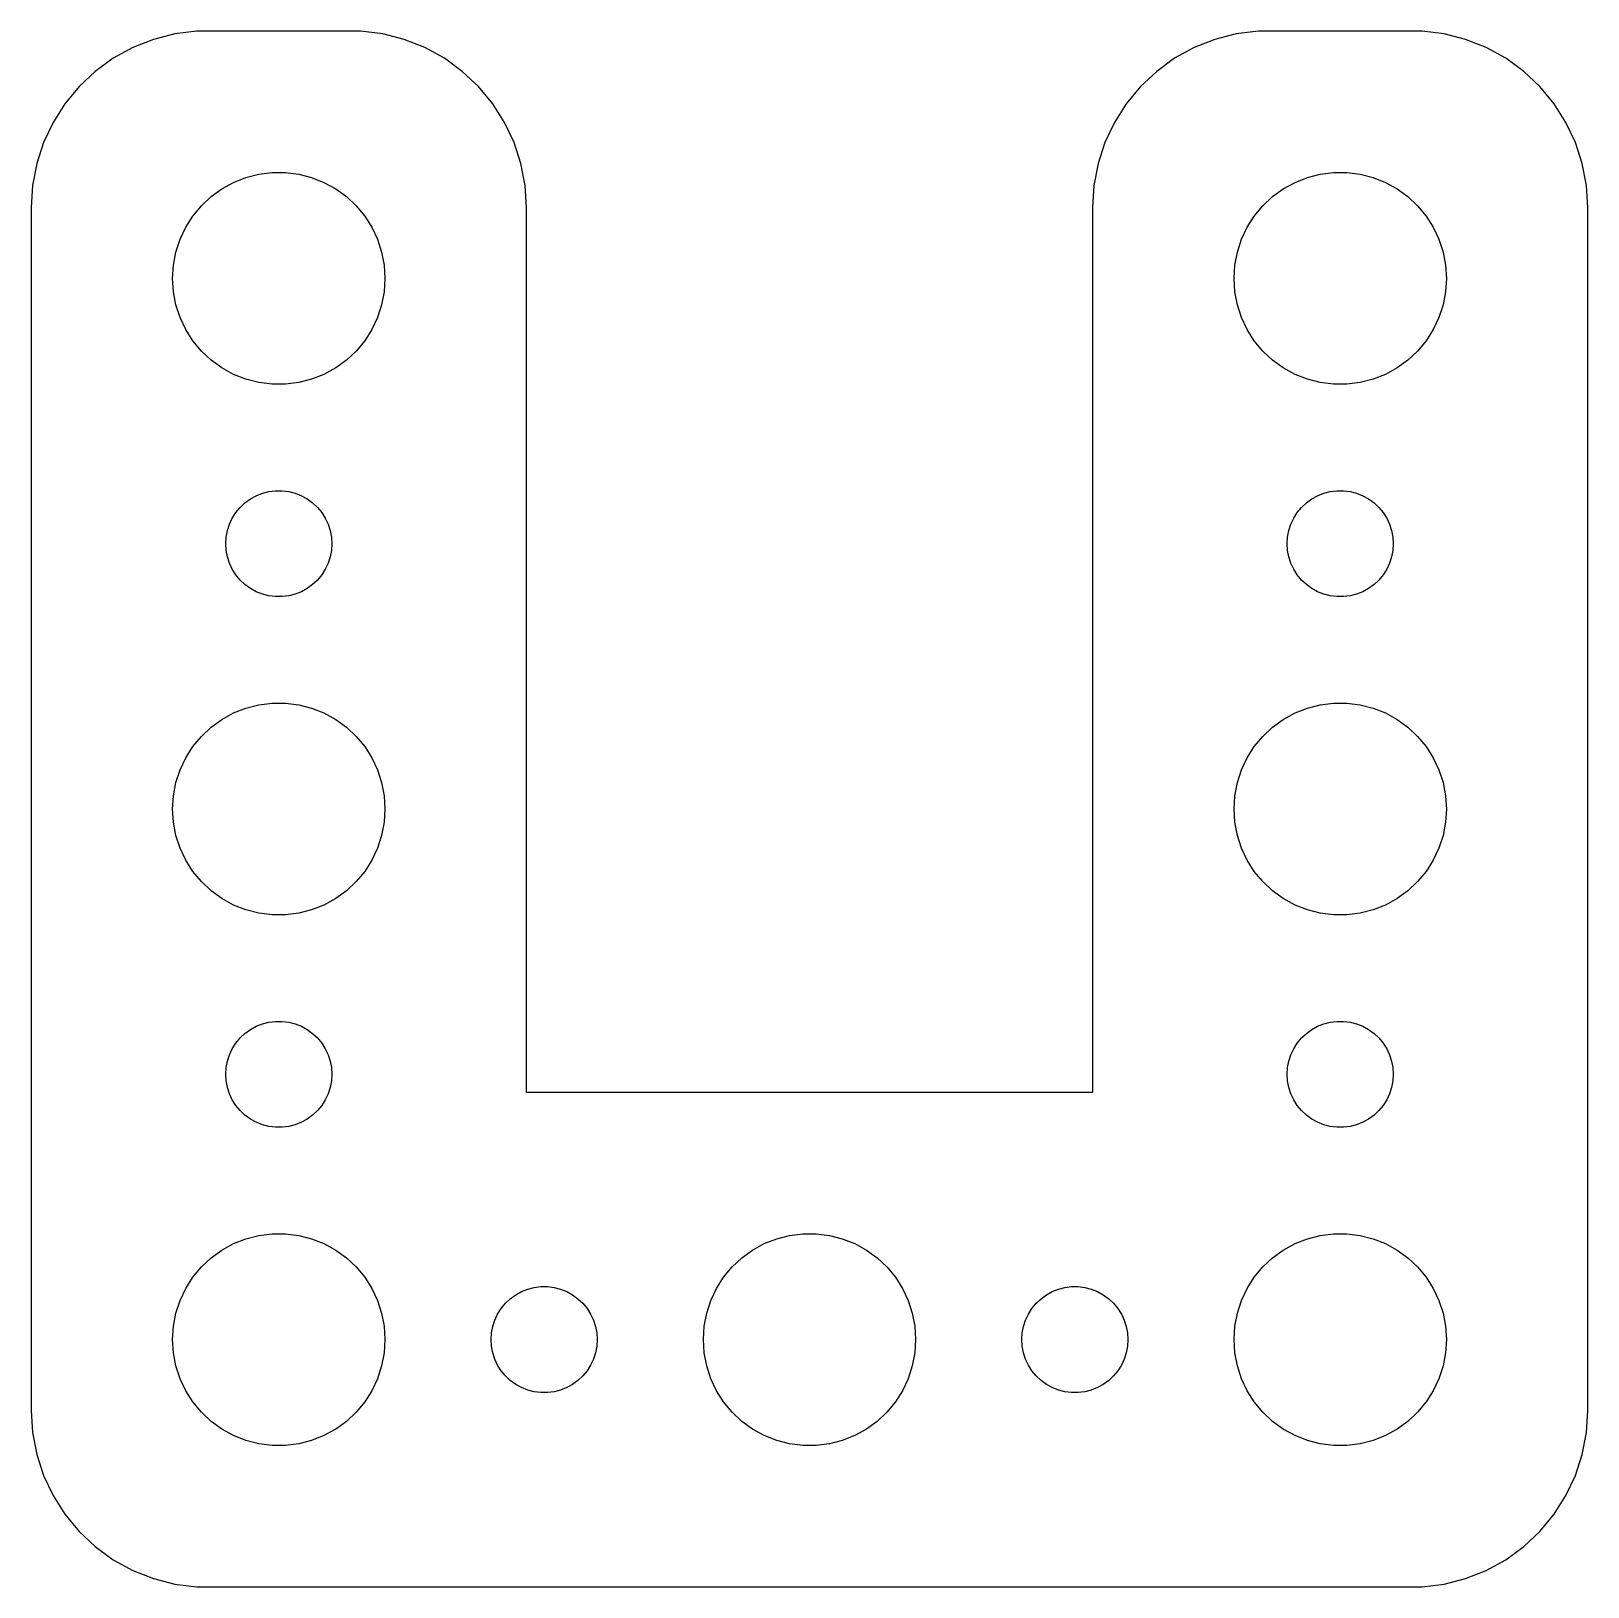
# Model space of a CAD drawing. Header units: metres. Extents: x -22 to 22, y 47 to 145.
# Drawn here: x -22 to 22, y 47.01 to 90.99 of the extents above; entities that cross this region are included whole.
import ezdxf

# ---------------------------------------------------------------- set-up
doc = ezdxf.new("R2010")
doc.units = ezdxf.units.M

msp = doc.modelspace()

# ---------------------------------------------------------------- linework, layer by layer
for p, q in [((-18.5451, 90.7553), (-19.1289, 90.5241)), ((-17.9369, 90.9114), (-18.5451, 90.7553)), ((-17.3139, 90.9901), (-17.9369, 90.9114)), ((-12.686, 90.9901), (-17.3139, 90.9901)), ((-12.0631, 90.9114), (-12.686, 90.9901)), ((-11.4549, 90.7553), (-12.0631, 90.9114)), ((-10.8711, 90.5241), (-11.4549, 90.7553)), ((11.4549, 90.7553), (10.8711, 90.5241)), ((12.0631, 90.9114), (11.4549, 90.7553)), ((12.686, 90.9901), (12.0631, 90.9114)), ((17.3139, 90.9901), (12.686, 90.9901)), ((17.9369, 90.9114), (17.3139, 90.9901)), ((18.5451, 90.7553), (17.9369, 90.9114)), ((19.1289, 90.5241), (18.5451, 90.7553)), ((-19.6791, 90.2216), (-20.1871, 89.8526)), ((-19.1289, 90.5241), (-19.6791, 90.2216)), ((-10.3209, 90.2216), (-10.8711, 90.5241)), ((-9.81287, 89.8526), (-10.3209, 90.2216)), ((10.3209, 90.2216), (9.81287, 89.8526)), ((10.8711, 90.5241), (10.3209, 90.2216)), ((19.6791, 90.2216), (19.1289, 90.5241)), ((20.1871, 89.8526), (19.6791, 90.2216)), ((-20.1871, 89.8526), (-20.6448, 89.4227)), ((-9.35515, 89.4227), (-9.81287, 89.8526)), ((9.81287, 89.8526), (9.35515, 89.4227)), ((20.6448, 89.4227), (20.1871, 89.8526)), ((-20.6448, 89.4227), (-21.0451, 88.9389)), ((-8.95491, 88.9389), (-9.35515, 89.4227)), ((9.35515, 89.4227), (8.95491, 88.9389)), ((21.0451, 88.9389), (20.6448, 89.4227)), ((-21.0451, 88.9389), (-21.3815, 88.4088)), ((-8.61845, 88.4088), (-8.95491, 88.9389)), ((8.95491, 88.9389), (8.61845, 88.4088)), ((21.3815, 88.4088), (21.0451, 88.9389)), ((-21.3815, 88.4088), (-21.6489, 87.8406)), ((-8.3511, 87.8406), (-8.61845, 88.4088)), ((8.61845, 88.4088), (8.3511, 87.8406)), ((21.6489, 87.8406), (21.3815, 88.4088)), ((-21.6489, 87.8406), (-21.8429, 87.2434)), ((-8.15707, 87.2434), (-8.3511, 87.8406)), ((8.3511, 87.8406), (8.15707, 87.2434)), ((21.8429, 87.2434), (21.6489, 87.8406)), ((-21.8429, 87.2434), (-21.9606, 86.6267)), ((-8.03941, 86.6267), (-8.15707, 87.2434)), ((8.15707, 87.2434), (8.03941, 86.6267)), ((21.9606, 86.6267), (21.8429, 87.2434)), ((-16.6075, 86.533), (-16.2773, 86.7145)), ((-16.2773, 86.7145), (-15.927, 86.8532)), ((-15.927, 86.8532), (-15.5621, 86.9469)), ((-15.5621, 86.9469), (-15.1884, 86.9941)), ((-15.1884, 86.9941), (-14.8116, 86.9941)), ((-14.8116, 86.9941), (-14.4379, 86.9469)), ((-14.4379, 86.9469), (-14.0729, 86.8532)), ((-14.0729, 86.8532), (-13.7227, 86.7145)), ((-13.7227, 86.7145), (-13.3925, 86.533)), ((13.3925, 86.533), (13.7227, 86.7145)), ((13.7227, 86.7145), (14.0729, 86.8532)), ((14.0729, 86.8532), (14.4379, 86.9469)), ((14.4379, 86.9469), (14.8116, 86.9941)), ((14.8116, 86.9941), (15.1884, 86.9941)), ((15.1884, 86.9941), (15.5621, 86.9469)), ((15.5621, 86.9469), (15.927, 86.8532)), ((15.927, 86.8532), (16.2773, 86.7145)), ((16.2773, 86.7145), (16.6075, 86.533)), ((-21.9606, 86.6267), (-22, 86)), ((-17.1869, 86.0536), (-16.9123, 86.3115)), ((-16.9123, 86.3115), (-16.6075, 86.533)), ((-13.3925, 86.533), (-13.0877, 86.3115)), ((-13.0877, 86.3115), (-12.8131, 86.0536)), ((-8, 86), (-8.03941, 86.6267)), ((8.03941, 86.6267), (8, 86)), ((12.8131, 86.0536), (13.0877, 86.3115)), ((13.0877, 86.3115), (13.3925, 86.533)), ((16.6075, 86.533), (16.9123, 86.3115)), ((16.9123, 86.3115), (17.1869, 86.0536)), ((22, 86), (21.9606, 86.6267)), ((-22, 86), (-22, 52)), ((-17.427, 85.7634), (-17.1869, 86.0536)), ((-12.8131, 86.0536), (-12.5729, 85.7634)), ((-8, 60.9901), (-8, 86)), ((8, 86), (8, 60.9901)), ((12.5729, 85.7634), (12.8131, 86.0536)), ((17.1869, 86.0536), (17.427, 85.7634)), ((22, 52), (22, 86)), ((-17.7893, 85.1044), (-17.6289, 85.4453)), ((-17.6289, 85.4453), (-17.427, 85.7634)), ((-12.5729, 85.7634), (-12.3711, 85.4453)), ((-12.3711, 85.4453), (-12.2107, 85.1044)), ((12.2107, 85.1044), (12.3711, 85.4453)), ((12.3711, 85.4453), (12.5729, 85.7634)), ((17.427, 85.7634), (17.6289, 85.4453)), ((17.6289, 85.4453), (17.7893, 85.1044)), ((-17.9057, 84.7461), (-17.7893, 85.1044)), ((-12.2107, 85.1044), (-12.0942, 84.7461)), ((12.0942, 84.7461), (12.2107, 85.1044)), ((17.7893, 85.1044), (17.9057, 84.7461)), ((-17.9763, 84.376), (-17.9057, 84.7461)), ((-12.0942, 84.7461), (-12.0237, 84.376)), ((12.0237, 84.376), (12.0942, 84.7461)), ((17.9057, 84.7461), (17.9763, 84.376)), ((-18, 84), (-17.9763, 84.376)), ((-12.0237, 84.376), (-12, 84)), ((12, 84), (12.0237, 84.376)), ((17.9763, 84.376), (18, 84)), ((-17.9763, 83.624), (-18, 84)), ((-17.9057, 83.2539), (-17.9763, 83.624)), ((-12.0237, 83.624), (-12.0942, 83.2539)), ((-12, 84), (-12.0237, 83.624)), ((12.0237, 83.624), (12, 84)), ((12.0942, 83.2539), (12.0237, 83.624)), ((17.9763, 83.624), (17.9057, 83.2539)), ((18, 84), (17.9763, 83.624)), ((-17.7893, 82.8956), (-17.9057, 83.2539)), ((-12.0942, 83.2539), (-12.2107, 82.8956)), ((12.2107, 82.8956), (12.0942, 83.2539)), ((17.9057, 83.2539), (17.7893, 82.8956)), ((-17.6289, 82.5547), (-17.7893, 82.8956)), ((-12.2107, 82.8956), (-12.3711, 82.5547)), ((12.3711, 82.5547), (12.2107, 82.8956)), ((17.7893, 82.8956), (17.6289, 82.5547)), ((-17.427, 82.2366), (-17.6289, 82.5547)), ((-12.3711, 82.5547), (-12.5729, 82.2366)), ((12.5729, 82.2366), (12.3711, 82.5547)), ((17.6289, 82.5547), (17.427, 82.2366)), ((-17.1869, 81.9464), (-17.427, 82.2366)), ((-16.9123, 81.6884), (-17.1869, 81.9464)), ((-12.8131, 81.9464), (-13.0877, 81.6884)), ((-12.5729, 82.2366), (-12.8131, 81.9464)), ((12.8131, 81.9464), (12.5729, 82.2366)), ((13.0877, 81.6884), (12.8131, 81.9464)), ((17.1869, 81.9464), (16.9123, 81.6884)), ((17.427, 82.2366), (17.1869, 81.9464)), ((-16.6075, 81.467), (-16.9123, 81.6884)), ((-16.2773, 81.2855), (-16.6075, 81.467)), ((-13.3925, 81.467), (-13.7227, 81.2855)), ((-13.0877, 81.6884), (-13.3925, 81.467)), ((13.3925, 81.467), (13.0877, 81.6884)), ((13.7227, 81.2855), (13.3925, 81.467)), ((16.6075, 81.467), (16.2773, 81.2855)), ((16.9123, 81.6884), (16.6075, 81.467)), ((-15.927, 81.1468), (-16.2773, 81.2855)), ((-15.5621, 81.0531), (-15.927, 81.1468)), ((-15.1884, 81.0059), (-15.5621, 81.0531)), ((-14.8116, 81.0059), (-15.1884, 81.0059)), ((-14.4379, 81.0531), (-14.8116, 81.0059)), ((-14.0729, 81.1468), (-14.4379, 81.0531)), ((-13.7227, 81.2855), (-14.0729, 81.1468)), ((14.0729, 81.1468), (13.7227, 81.2855)), ((14.4379, 81.0531), (14.0729, 81.1468)), ((14.8116, 81.0059), (14.4379, 81.0531)), ((15.1884, 81.0059), (14.8116, 81.0059)), ((15.5621, 81.0531), (15.1884, 81.0059)), ((15.927, 81.1468), (15.5621, 81.0531)), ((16.2773, 81.2855), (15.927, 81.1468)), ((-15.6387, 77.8572), (-15.4635, 77.9266)), ((-15.4635, 77.9266), (-15.2811, 77.9734)), ((-15.2811, 77.9734), (-15.0942, 77.997)), ((-15.0942, 77.997), (-14.9058, 77.997)), ((-14.9058, 77.997), (-14.7189, 77.9734)), ((-14.7189, 77.9734), (-14.5365, 77.9266)), ((-14.5365, 77.9266), (-14.3613, 77.8572)), ((14.3613, 77.8572), (14.5365, 77.9266)), ((14.5365, 77.9266), (14.7189, 77.9734)), ((14.7189, 77.9734), (14.9058, 77.997)), ((14.9058, 77.997), (15.0942, 77.997)), ((15.0942, 77.997), (15.2811, 77.9734)), ((15.2811, 77.9734), (15.4635, 77.9266)), ((15.4635, 77.9266), (15.6387, 77.8572)), ((-16.2135, 77.3817), (-16.0934, 77.5268)), ((-16.0934, 77.5268), (-15.9561, 77.6558)), ((-15.9561, 77.6558), (-15.8037, 77.7665)), ((-15.8037, 77.7665), (-15.6387, 77.8572)), ((-14.3613, 77.8572), (-14.1963, 77.7665)), ((-14.1963, 77.7665), (-14.0439, 77.6558)), ((-14.0439, 77.6558), (-13.9065, 77.5268)), ((-13.9065, 77.5268), (-13.7865, 77.3817)), ((13.7865, 77.3817), (13.9065, 77.5268)), ((13.9065, 77.5268), (14.0439, 77.6558)), ((14.0439, 77.6558), (14.1963, 77.7665)), ((14.1963, 77.7665), (14.3613, 77.8572)), ((15.6387, 77.8572), (15.8037, 77.7665)), ((15.8037, 77.7665), (15.9561, 77.6558)), ((15.9561, 77.6558), (16.0934, 77.5268)), ((16.0934, 77.5268), (16.2135, 77.3817)), ((-16.4529, 76.873), (-16.3947, 77.0522)), ((-16.3947, 77.0522), (-16.3145, 77.2226)), ((-16.3145, 77.2226), (-16.2135, 77.3817)), ((-13.7865, 77.3817), (-13.6855, 77.2226)), ((-13.6855, 77.2226), (-13.6053, 77.0522)), ((-13.6053, 77.0522), (-13.5471, 76.873)), ((13.5471, 76.873), (13.6053, 77.0522)), ((13.6053, 77.0522), (13.6855, 77.2226)), ((13.6855, 77.2226), (13.7865, 77.3817)), ((16.2135, 77.3817), (16.3145, 77.2226)), ((16.3145, 77.2226), (16.3947, 77.0522)), ((16.3947, 77.0522), (16.4529, 76.873)), ((-16.5, 76.5), (-16.4882, 76.688)), ((-16.4882, 76.688), (-16.4529, 76.873)), ((-13.5471, 76.873), (-13.5118, 76.688)), ((-13.5118, 76.688), (-13.5, 76.5)), ((13.5, 76.5), (13.5118, 76.688)), ((13.5118, 76.688), (13.5471, 76.873)), ((16.4529, 76.873), (16.4882, 76.688)), ((16.4882, 76.688), (16.5, 76.5)), ((-16.4882, 76.312), (-16.5, 76.5)), ((-16.4529, 76.127), (-16.4882, 76.312)), ((-16.3947, 75.9478), (-16.4529, 76.127)), ((-13.5471, 76.127), (-13.6053, 75.9478)), ((-13.5118, 76.312), (-13.5471, 76.127)), ((-13.5, 76.5), (-13.5118, 76.312)), ((13.5118, 76.312), (13.5, 76.5)), ((13.5471, 76.127), (13.5118, 76.312)), ((13.6053, 75.9478), (13.5471, 76.127)), ((16.4529, 76.127), (16.3947, 75.9478)), ((16.4882, 76.312), (16.4529, 76.127)), ((16.5, 76.5), (16.4882, 76.312)), ((-16.3145, 75.7774), (-16.3947, 75.9478)), ((-16.2135, 75.6183), (-16.3145, 75.7774)), ((-13.6855, 75.7774), (-13.7865, 75.6183)), ((-13.6053, 75.9478), (-13.6855, 75.7774)), ((13.6855, 75.7774), (13.6053, 75.9478)), ((13.7865, 75.6183), (13.6855, 75.7774)), ((16.3145, 75.7774), (16.2135, 75.6183)), ((16.3947, 75.9478), (16.3145, 75.7774)), ((-16.0934, 75.4732), (-16.2135, 75.6183)), ((-15.9561, 75.3442), (-16.0934, 75.4732)), ((-15.8037, 75.2335), (-15.9561, 75.3442)), ((-14.0439, 75.3442), (-14.1963, 75.2335)), ((-13.9065, 75.4732), (-14.0439, 75.3442)), ((-13.7865, 75.6183), (-13.9065, 75.4732)), ((13.9065, 75.4732), (13.7865, 75.6183)), ((14.0439, 75.3442), (13.9065, 75.4732)), ((14.1963, 75.2335), (14.0439, 75.3442)), ((15.9561, 75.3442), (15.8037, 75.2335)), ((16.0934, 75.4732), (15.9561, 75.3442)), ((16.2135, 75.6183), (16.0934, 75.4732)), ((-15.6387, 75.1427), (-15.8037, 75.2335)), ((-15.4635, 75.0734), (-15.6387, 75.1427)), ((-15.2811, 75.0266), (-15.4635, 75.0734)), ((-15.0942, 75.003), (-15.2811, 75.0266)), ((-14.9058, 75.003), (-15.0942, 75.003)), ((-14.7189, 75.0266), (-14.9058, 75.003)), ((-14.5365, 75.0734), (-14.7189, 75.0266)), ((-14.3613, 75.1427), (-14.5365, 75.0734)), ((-14.1963, 75.2335), (-14.3613, 75.1427)), ((14.3613, 75.1427), (14.1963, 75.2335)), ((14.5365, 75.0734), (14.3613, 75.1427)), ((14.7189, 75.0266), (14.5365, 75.0734)), ((14.9058, 75.003), (14.7189, 75.0266)), ((15.0942, 75.003), (14.9058, 75.003)), ((15.2811, 75.0266), (15.0942, 75.003)), ((15.4635, 75.0734), (15.2811, 75.0266)), ((15.6387, 75.1427), (15.4635, 75.0734)), ((15.8037, 75.2335), (15.6387, 75.1427)), ((-16.2773, 71.7145), (-15.927, 71.8532)), ((-15.927, 71.8532), (-15.5621, 71.9469)), ((-15.5621, 71.9469), (-15.1884, 71.9941)), ((-15.1884, 71.9941), (-14.8116, 71.9941)), ((-14.8116, 71.9941), (-14.4379, 71.9469)), ((-14.4379, 71.9469), (-14.0729, 71.8532)), ((-14.0729, 71.8532), (-13.7227, 71.7145)), ((13.7227, 71.7145), (14.0729, 71.8532)), ((14.0729, 71.8532), (14.4379, 71.9469)), ((14.4379, 71.9469), (14.8116, 71.9941)), ((14.8116, 71.9941), (15.1884, 71.9941)), ((15.1884, 71.9941), (15.5621, 71.9469)), ((15.5621, 71.9469), (15.927, 71.8532)), ((15.927, 71.8532), (16.2773, 71.7145)), ((-17.1869, 71.0536), (-16.9123, 71.3115)), ((-16.9123, 71.3115), (-16.6075, 71.533)), ((-16.6075, 71.533), (-16.2773, 71.7145)), ((-13.7227, 71.7145), (-13.3925, 71.533)), ((-13.3925, 71.533), (-13.0877, 71.3115)), ((-13.0877, 71.3115), (-12.8131, 71.0536)), ((12.8131, 71.0536), (13.0877, 71.3115)), ((13.0877, 71.3115), (13.3925, 71.533)), ((13.3925, 71.533), (13.7227, 71.7145)), ((16.2773, 71.7145), (16.6075, 71.533)), ((16.6075, 71.533), (16.9123, 71.3115)), ((16.9123, 71.3115), (17.1869, 71.0536)), ((-17.427, 70.7634), (-17.1869, 71.0536)), ((-12.8131, 71.0536), (-12.5729, 70.7634)), ((12.5729, 70.7634), (12.8131, 71.0536)), ((17.1869, 71.0536), (17.427, 70.7634)), ((-17.7893, 70.1044), (-17.6289, 70.4453)), ((-17.6289, 70.4453), (-17.427, 70.7634)), ((-12.5729, 70.7634), (-12.3711, 70.4453)), ((-12.3711, 70.4453), (-12.2107, 70.1044)), ((12.2107, 70.1044), (12.3711, 70.4453)), ((12.3711, 70.4453), (12.5729, 70.7634)), ((17.427, 70.7634), (17.6289, 70.4453)), ((17.6289, 70.4453), (17.7893, 70.1044)), ((-17.9057, 69.7461), (-17.7893, 70.1044)), ((-12.2107, 70.1044), (-12.0942, 69.7461)), ((12.0942, 69.7461), (12.2107, 70.1044)), ((17.7893, 70.1044), (17.9057, 69.7461)), ((-17.9763, 69.376), (-17.9057, 69.7461)), ((-12.0942, 69.7461), (-12.0237, 69.376)), ((12.0237, 69.376), (12.0942, 69.7461)), ((17.9057, 69.7461), (17.9763, 69.376)), ((-18, 69), (-17.9763, 69.376)), ((-12.0237, 69.376), (-12, 69)), ((12, 69), (12.0237, 69.376)), ((17.9763, 69.376), (18, 69)), ((-17.9763, 68.624), (-18, 69)), ((-12, 69), (-12.0237, 68.624)), ((12.0237, 68.624), (12, 69)), ((18, 69), (17.9763, 68.624)), ((-17.9057, 68.2539), (-17.9763, 68.624)), ((-17.7893, 67.8956), (-17.9057, 68.2539)), ((-12.0942, 68.2539), (-12.2107, 67.8956)), ((-12.0237, 68.624), (-12.0942, 68.2539)), ((12.0942, 68.2539), (12.0237, 68.624)), ((12.2107, 67.8956), (12.0942, 68.2539)), ((17.9057, 68.2539), (17.7893, 67.8956)), ((17.9763, 68.624), (17.9057, 68.2539)), ((-17.6289, 67.5547), (-17.7893, 67.8956)), ((-12.2107, 67.8956), (-12.3711, 67.5547)), ((12.3711, 67.5547), (12.2107, 67.8956)), ((17.7893, 67.8956), (17.6289, 67.5547)), ((-17.427, 67.2366), (-17.6289, 67.5547)), ((-12.3711, 67.5547), (-12.5729, 67.2366)), ((12.5729, 67.2366), (12.3711, 67.5547)), ((17.6289, 67.5547), (17.427, 67.2366)), ((-17.1869, 66.9464), (-17.427, 67.2366)), ((-16.9123, 66.6884), (-17.1869, 66.9464)), ((-12.8131, 66.9464), (-13.0877, 66.6884)), ((-12.5729, 67.2366), (-12.8131, 66.9464)), ((12.8131, 66.9464), (12.5729, 67.2366)), ((13.0877, 66.6884), (12.8131, 66.9464)), ((17.1869, 66.9464), (16.9123, 66.6884)), ((17.427, 67.2366), (17.1869, 66.9464)), ((-16.6075, 66.467), (-16.9123, 66.6884)), ((-16.2773, 66.2855), (-16.6075, 66.467)), ((-13.3925, 66.467), (-13.7227, 66.2855)), ((-13.0877, 66.6884), (-13.3925, 66.467)), ((13.3925, 66.467), (13.0877, 66.6884)), ((13.7227, 66.2855), (13.3925, 66.467)), ((16.6075, 66.467), (16.2773, 66.2855)), ((16.9123, 66.6884), (16.6075, 66.467)), ((-15.927, 66.1468), (-16.2773, 66.2855)), ((-15.5621, 66.0531), (-15.927, 66.1468)), ((-15.1884, 66.0059), (-15.5621, 66.0531)), ((-14.8116, 66.0059), (-15.1884, 66.0059)), ((-14.4379, 66.0531), (-14.8116, 66.0059)), ((-14.0729, 66.1468), (-14.4379, 66.0531)), ((-13.7227, 66.2855), (-14.0729, 66.1468)), ((14.0729, 66.1468), (13.7227, 66.2855)), ((14.4379, 66.0531), (14.0729, 66.1468)), ((14.8116, 66.0059), (14.4379, 66.0531)), ((15.1884, 66.0059), (14.8116, 66.0059)), ((15.5621, 66.0531), (15.1884, 66.0059)), ((15.927, 66.1468), (15.5621, 66.0531)), ((16.2773, 66.2855), (15.927, 66.1468)), ((-15.6387, 62.8572), (-15.4635, 62.9266)), ((-15.4635, 62.9266), (-15.2811, 62.9734)), ((-15.2811, 62.9734), (-15.0942, 62.997)), ((-15.0942, 62.997), (-14.9058, 62.997)), ((-14.9058, 62.997), (-14.7189, 62.9734)), ((-14.7189, 62.9734), (-14.5365, 62.9266)), ((-14.5365, 62.9266), (-14.3613, 62.8572)), ((14.3613, 62.8572), (14.5365, 62.9266)), ((14.5365, 62.9266), (14.7189, 62.9734)), ((14.7189, 62.9734), (14.9058, 62.997)), ((14.9058, 62.997), (15.0942, 62.997)), ((15.0942, 62.997), (15.2811, 62.9734)), ((15.2811, 62.9734), (15.4635, 62.9266)), ((15.4635, 62.9266), (15.6387, 62.8572)), ((-16.2135, 62.3817), (-16.0934, 62.5268)), ((-16.0934, 62.5268), (-15.9561, 62.6558)), ((-15.9561, 62.6558), (-15.8037, 62.7665)), ((-15.8037, 62.7665), (-15.6387, 62.8572)), ((-14.3613, 62.8572), (-14.1963, 62.7665)), ((-14.1963, 62.7665), (-14.0439, 62.6558)), ((-14.0439, 62.6558), (-13.9065, 62.5268)), ((-13.9065, 62.5268), (-13.7865, 62.3817)), ((13.7865, 62.3817), (13.9065, 62.5268)), ((13.9065, 62.5268), (14.0439, 62.6558)), ((14.0439, 62.6558), (14.1963, 62.7665)), ((14.1963, 62.7665), (14.3613, 62.8572)), ((15.6387, 62.8572), (15.8037, 62.7665)), ((15.8037, 62.7665), (15.9561, 62.6558)), ((15.9561, 62.6558), (16.0934, 62.5268)), ((16.0934, 62.5268), (16.2135, 62.3817)), ((-16.4529, 61.873), (-16.3947, 62.0522)), ((-16.3947, 62.0522), (-16.3145, 62.2226)), ((-16.3145, 62.2226), (-16.2135, 62.3817)), ((-13.7865, 62.3817), (-13.6855, 62.2226)), ((-13.6855, 62.2226), (-13.6053, 62.0522)), ((-13.6053, 62.0522), (-13.5471, 61.873)), ((13.5471, 61.873), (13.6053, 62.0522)), ((13.6053, 62.0522), (13.6855, 62.2226)), ((13.6855, 62.2226), (13.7865, 62.3817)), ((16.2135, 62.3817), (16.3145, 62.2226)), ((16.3145, 62.2226), (16.3947, 62.0522)), ((16.3947, 62.0522), (16.4529, 61.873)), ((-16.5, 61.5), (-16.4882, 61.688)), ((-16.4882, 61.688), (-16.4529, 61.873)), ((-13.5471, 61.873), (-13.5118, 61.688)), ((-13.5118, 61.688), (-13.5, 61.5)), ((13.5, 61.5), (13.5118, 61.688)), ((13.5118, 61.688), (13.5471, 61.873)), ((16.4529, 61.873), (16.4882, 61.688)), ((16.4882, 61.688), (16.5, 61.5)), ((-16.4882, 61.312), (-16.5, 61.5)), ((-16.4529, 61.127), (-16.4882, 61.312)), ((-13.5118, 61.312), (-13.5471, 61.127)), ((-13.5, 61.5), (-13.5118, 61.312)), ((13.5118, 61.312), (13.5, 61.5)), ((13.5471, 61.127), (13.5118, 61.312)), ((16.4882, 61.312), (16.4529, 61.127)), ((16.5, 61.5), (16.4882, 61.312)), ((-16.3947, 60.9478), (-16.4529, 61.127)), ((-16.3145, 60.7774), (-16.3947, 60.9478)), ((-16.2135, 60.6183), (-16.3145, 60.7774)), ((-13.6855, 60.7774), (-13.7865, 60.6183)), ((-13.6053, 60.9478), (-13.6855, 60.7774)), ((-13.5471, 61.127), (-13.6053, 60.9478)), ((8, 60.9901), (-8, 60.9901)), ((13.6053, 60.9478), (13.5471, 61.127)), ((13.6855, 60.7774), (13.6053, 60.9478)), ((13.7865, 60.6183), (13.6855, 60.7774)), ((16.3145, 60.7774), (16.2135, 60.6183)), ((16.3947, 60.9478), (16.3145, 60.7774)), ((16.4529, 61.127), (16.3947, 60.9478)), ((-16.0934, 60.4732), (-16.2135, 60.6183)), ((-15.9561, 60.3442), (-16.0934, 60.4732)), ((-15.8037, 60.2335), (-15.9561, 60.3442)), ((-14.0439, 60.3442), (-14.1963, 60.2335)), ((-13.9065, 60.4732), (-14.0439, 60.3442)), ((-13.7865, 60.6183), (-13.9065, 60.4732)), ((13.9065, 60.4732), (13.7865, 60.6183)), ((14.0439, 60.3442), (13.9065, 60.4732)), ((14.1963, 60.2335), (14.0439, 60.3442)), ((15.9561, 60.3442), (15.8037, 60.2335)), ((16.0934, 60.4732), (15.9561, 60.3442)), ((16.2135, 60.6183), (16.0934, 60.4732)), ((-15.6387, 60.1427), (-15.8037, 60.2335)), ((-15.4635, 60.0734), (-15.6387, 60.1427)), ((-15.2811, 60.0266), (-15.4635, 60.0734)), ((-15.0942, 60.0029), (-15.2811, 60.0266)), ((-14.9058, 60.0029), (-15.0942, 60.0029)), ((-14.7189, 60.0266), (-14.9058, 60.0029)), ((-14.5365, 60.0734), (-14.7189, 60.0266)), ((-14.3613, 60.1427), (-14.5365, 60.0734)), ((-14.1963, 60.2335), (-14.3613, 60.1427)), ((14.3613, 60.1427), (14.1963, 60.2335)), ((14.5365, 60.0734), (14.3613, 60.1427)), ((14.7189, 60.0266), (14.5365, 60.0734)), ((14.9058, 60.0029), (14.7189, 60.0266)), ((15.0942, 60.0029), (14.9058, 60.0029)), ((15.2811, 60.0266), (15.0942, 60.0029)), ((15.4635, 60.0734), (15.2811, 60.0266)), ((15.6387, 60.1427), (15.4635, 60.0734)), ((15.8037, 60.2335), (15.6387, 60.1427)), ((-16.2773, 56.7145), (-15.927, 56.8532)), ((-15.927, 56.8532), (-15.5621, 56.9469)), ((-15.5621, 56.9469), (-15.1884, 56.9941)), ((-15.1884, 56.9941), (-14.8116, 56.9941)), ((-14.8116, 56.9941), (-14.4379, 56.9469)), ((-14.4379, 56.9469), (-14.0729, 56.8532)), ((-14.0729, 56.8532), (-13.7227, 56.7145)), ((-1.27733, 56.7145), (-0.92705, 56.8532)), ((-0.92705, 56.8532), (-0.56213, 56.9469)), ((-0.56213, 56.9469), (-0.18837, 56.9941)), ((-0.18837, 56.9941), (0.18837, 56.9941)), ((0.18837, 56.9941), (0.56213, 56.9469)), ((0.56213, 56.9469), (0.92705, 56.8532)), ((0.92705, 56.8532), (1.27733, 56.7145)), ((13.7227, 56.7145), (14.0729, 56.8532)), ((14.0729, 56.8532), (14.4379, 56.9469)), ((14.4379, 56.9469), (14.8116, 56.9941)), ((14.8116, 56.9941), (15.1884, 56.9941)), ((15.1884, 56.9941), (15.5621, 56.9469)), ((15.5621, 56.9469), (15.927, 56.8532)), ((15.927, 56.8532), (16.2773, 56.7145)), ((-16.9123, 56.3115), (-16.6075, 56.533)), ((-16.6075, 56.533), (-16.2773, 56.7145)), ((-13.7227, 56.7145), (-13.3925, 56.533)), ((-13.3925, 56.533), (-13.0877, 56.3115)), ((-1.91226, 56.3115), (-1.60747, 56.533)), ((-1.60747, 56.533), (-1.27733, 56.7145)), ((1.27733, 56.7145), (1.60747, 56.533)), ((1.60747, 56.533), (1.91226, 56.3115)), ((13.0877, 56.3115), (13.3925, 56.533)), ((13.3925, 56.533), (13.7227, 56.7145)), ((16.2773, 56.7145), (16.6075, 56.533)), ((16.6075, 56.533), (16.9123, 56.3115)), ((-17.427, 55.7634), (-17.1869, 56.0536)), ((-17.1869, 56.0536), (-16.9123, 56.3115)), ((-13.0877, 56.3115), (-12.8131, 56.0536)), ((-12.8131, 56.0536), (-12.5729, 55.7634)), ((-2.42705, 55.7634), (-2.1869, 56.0536)), ((-2.1869, 56.0536), (-1.91226, 56.3115)), ((1.91226, 56.3115), (2.1869, 56.0536)), ((2.1869, 56.0536), (2.42705, 55.7634)), ((12.5729, 55.7634), (12.8131, 56.0536)), ((12.8131, 56.0536), (13.0877, 56.3115)), ((16.9123, 56.3115), (17.1869, 56.0536)), ((17.1869, 56.0536), (17.427, 55.7634)), ((-17.7893, 55.1044), (-17.6289, 55.4453)), ((-17.6289, 55.4453), (-17.427, 55.7634)), ((-12.5729, 55.7634), (-12.3711, 55.4453)), ((-12.3711, 55.4453), (-12.2107, 55.1044)), ((-7.96352, 55.4266), (-7.78107, 55.4734)), ((-7.78107, 55.4734), (-7.59418, 55.497)), ((-7.59418, 55.497), (-7.40581, 55.497)), ((-7.40581, 55.497), (-7.21892, 55.4734)), ((-7.21892, 55.4734), (-7.03647, 55.4266)), ((-2.78932, 55.1044), (-2.62891, 55.4453)), ((-2.62891, 55.4453), (-2.42705, 55.7634)), ((2.42705, 55.7634), (2.62891, 55.4453)), ((2.62891, 55.4453), (2.78932, 55.1044)), ((7.03647, 55.4266), (7.21892, 55.4734)), ((7.21892, 55.4734), (7.40581, 55.497)), ((7.40581, 55.497), (7.59418, 55.497)), ((7.59418, 55.497), (7.78107, 55.4734)), ((7.78107, 55.4734), (7.96352, 55.4266)), ((12.2107, 55.1044), (12.3711, 55.4453)), ((12.3711, 55.4453), (12.5729, 55.7634)), ((17.427, 55.7634), (17.6289, 55.4453)), ((17.6289, 55.4453), (17.7893, 55.1044)), ((-17.9057, 54.7461), (-17.7893, 55.1044)), ((-12.2107, 55.1044), (-12.0942, 54.7461)), ((-8.71352, 54.8817), (-8.59344, 55.0268)), ((-8.59344, 55.0268), (-8.45613, 55.1558)), ((-8.45613, 55.1558), (-8.30373, 55.2665)), ((-8.30373, 55.2665), (-8.13866, 55.3572)), ((-8.13866, 55.3572), (-7.96352, 55.4266)), ((-7.03647, 55.4266), (-6.86133, 55.3572)), ((-6.86133, 55.3572), (-6.69626, 55.2665)), ((-6.69626, 55.2665), (-6.54385, 55.1558)), ((-6.54385, 55.1558), (-6.40654, 55.0268)), ((-6.40654, 55.0268), (-6.28647, 54.8817)), ((-2.90575, 54.7461), (-2.78932, 55.1044)), ((2.78932, 55.1044), (2.90575, 54.7461)), ((6.28647, 54.8817), (6.40654, 55.0268)), ((6.40654, 55.0268), (6.54385, 55.1558)), ((6.54385, 55.1558), (6.69626, 55.2665)), ((6.69626, 55.2665), (6.86133, 55.3572)), ((6.86133, 55.3572), (7.03647, 55.4266)), ((7.96352, 55.4266), (8.13866, 55.3572)), ((8.13866, 55.3572), (8.30373, 55.2665)), ((8.30373, 55.2665), (8.45613, 55.1558)), ((8.45613, 55.1558), (8.59344, 55.0268)), ((8.59344, 55.0268), (8.71352, 54.8817)), ((12.0942, 54.7461), (12.2107, 55.1044)), ((17.7893, 55.1044), (17.9057, 54.7461)), ((-17.9763, 54.376), (-17.9057, 54.7461)), ((-12.0942, 54.7461), (-12.0237, 54.376)), ((-8.89465, 54.5522), (-8.81445, 54.7226)), ((-8.81445, 54.7226), (-8.71352, 54.8817)), ((-6.28647, 54.8817), (-6.18553, 54.7226)), ((-6.18553, 54.7226), (-6.10533, 54.5522)), ((-2.97633, 54.376), (-2.90575, 54.7461)), ((2.90575, 54.7461), (2.97633, 54.376)), ((6.10533, 54.5522), (6.18553, 54.7226)), ((6.18553, 54.7226), (6.28647, 54.8817)), ((8.71352, 54.8817), (8.81445, 54.7226)), ((8.81445, 54.7226), (8.89465, 54.5522)), ((12.0237, 54.376), (12.0942, 54.7461)), ((17.9057, 54.7461), (17.9763, 54.376)), ((-18, 54), (-17.9763, 54.376)), ((-12.0237, 54.376), (-12, 54)), ((-9, 54), (-8.98816, 54.188)), ((-8.98816, 54.188), (-8.95287, 54.373)), ((-8.95287, 54.373), (-8.89465, 54.5522)), ((-6.10533, 54.5522), (-6.04712, 54.373)), ((-6.04712, 54.373), (-6.01183, 54.188)), ((-6.01183, 54.188), (-6, 54)), ((-3, 54), (-2.97633, 54.376)), ((2.97633, 54.376), (3, 54)), ((6, 54), (6.01183, 54.188)), ((6.01183, 54.188), (6.04712, 54.373)), ((6.04712, 54.373), (6.10533, 54.5522)), ((8.89465, 54.5522), (8.95287, 54.373)), ((8.95287, 54.373), (8.98816, 54.188)), ((8.98816, 54.188), (9, 54)), ((12, 54), (12.0237, 54.376)), ((17.9763, 54.376), (18, 54)), ((-17.9763, 53.624), (-18, 54)), ((-12, 54), (-12.0237, 53.624)), ((-8.98816, 53.812), (-9, 54)), ((-8.95287, 53.627), (-8.98816, 53.812)), ((-6.01183, 53.812), (-6.04712, 53.627)), ((-6, 54), (-6.01183, 53.812)), ((-2.97633, 53.624), (-3, 54)), ((3, 54), (2.97633, 53.624)), ((6.01183, 53.812), (6, 54)), ((6.04712, 53.627), (6.01183, 53.812)), ((8.98816, 53.812), (8.95287, 53.627)), ((9, 54), (8.98816, 53.812)), ((12.0237, 53.624), (12, 54)), ((18, 54), (17.9763, 53.624)), ((-17.9057, 53.2539), (-17.9763, 53.624)), ((-17.7893, 52.8956), (-17.9057, 53.2539)), ((-12.0942, 53.2539), (-12.2107, 52.8956)), ((-12.0237, 53.624), (-12.0942, 53.2539)), ((-8.89465, 53.4478), (-8.95287, 53.627)), ((-8.81445, 53.2774), (-8.89465, 53.4478)), ((-8.71352, 53.1183), (-8.81445, 53.2774)), ((-6.18553, 53.2774), (-6.28647, 53.1183)), ((-6.10533, 53.4478), (-6.18553, 53.2774)), ((-6.04712, 53.627), (-6.10533, 53.4478)), ((-2.90575, 53.2539), (-2.97633, 53.624)), ((-2.78932, 52.8956), (-2.90575, 53.2539)), ((2.90575, 53.2539), (2.78932, 52.8956)), ((2.97633, 53.624), (2.90575, 53.2539)), ((6.10533, 53.4478), (6.04712, 53.627)), ((6.18553, 53.2774), (6.10533, 53.4478)), ((6.28647, 53.1183), (6.18553, 53.2774)), ((8.81445, 53.2774), (8.71352, 53.1183)), ((8.89465, 53.4478), (8.81445, 53.2774)), ((8.95287, 53.627), (8.89465, 53.4478)), ((12.0942, 53.2539), (12.0237, 53.624)), ((12.2107, 52.8956), (12.0942, 53.2539)), ((17.9057, 53.2539), (17.7893, 52.8956)), ((17.9763, 53.624), (17.9057, 53.2539)), ((-17.6289, 52.5547), (-17.7893, 52.8956)), ((-12.2107, 52.8956), (-12.3711, 52.5547)), ((-8.59344, 52.9732), (-8.71352, 53.1183)), ((-8.45613, 52.8442), (-8.59344, 52.9732)), ((-8.30373, 52.7335), (-8.45613, 52.8442)), ((-6.54385, 52.8442), (-6.69626, 52.7335)), ((-6.40654, 52.9732), (-6.54385, 52.8442)), ((-6.28647, 53.1183), (-6.40654, 52.9732)), ((-2.62891, 52.5547), (-2.78932, 52.8956)), ((2.78932, 52.8956), (2.62891, 52.5547)), ((6.40654, 52.9732), (6.28647, 53.1183)), ((6.54385, 52.8442), (6.40654, 52.9732)), ((6.69626, 52.7335), (6.54385, 52.8442)), ((8.45613, 52.8442), (8.30373, 52.7335)), ((8.59344, 52.9732), (8.45613, 52.8442)), ((8.71352, 53.1183), (8.59344, 52.9732)), ((12.3711, 52.5547), (12.2107, 52.8956)), ((17.7893, 52.8956), (17.6289, 52.5547)), ((-17.427, 52.2366), (-17.6289, 52.5547)), ((-12.3711, 52.5547), (-12.5729, 52.2366)), ((-8.13866, 52.6428), (-8.30373, 52.7335)), ((-7.96352, 52.5734), (-8.13866, 52.6428)), ((-7.78107, 52.5266), (-7.96352, 52.5734)), ((-7.59418, 52.503), (-7.78107, 52.5266)), ((-7.40581, 52.503), (-7.59418, 52.503)), ((-7.21892, 52.5266), (-7.40581, 52.503)), ((-7.03647, 52.5734), (-7.21892, 52.5266)), ((-6.86133, 52.6428), (-7.03647, 52.5734)), ((-6.69626, 52.7335), (-6.86133, 52.6428)), ((-2.42705, 52.2366), (-2.62891, 52.5547)), ((2.62891, 52.5547), (2.42705, 52.2366)), ((6.86133, 52.6428), (6.69626, 52.7335)), ((7.03647, 52.5734), (6.86133, 52.6428)), ((7.21892, 52.5266), (7.03647, 52.5734)), ((7.40581, 52.503), (7.21892, 52.5266)), ((7.59418, 52.503), (7.40581, 52.503)), ((7.78107, 52.5266), (7.59418, 52.503)), ((7.96352, 52.5734), (7.78107, 52.5266)), ((8.13866, 52.6428), (7.96352, 52.5734)), ((8.30373, 52.7335), (8.13866, 52.6428)), ((12.5729, 52.2366), (12.3711, 52.5547)), ((17.6289, 52.5547), (17.427, 52.2366)), ((-22, 52), (-21.9606, 51.3733)), ((-17.1869, 51.9464), (-17.427, 52.2366)), ((-16.9123, 51.6885), (-17.1869, 51.9464)), ((-12.8131, 51.9464), (-13.0877, 51.6885)), ((-12.5729, 52.2366), (-12.8131, 51.9464)), ((-2.1869, 51.9464), (-2.42705, 52.2366)), ((-1.91226, 51.6885), (-2.1869, 51.9464)), ((2.1869, 51.9464), (1.91226, 51.6885)), ((2.42705, 52.2366), (2.1869, 51.9464)), ((12.8131, 51.9464), (12.5729, 52.2366)), ((13.0877, 51.6885), (12.8131, 51.9464)), ((17.1869, 51.9464), (16.9123, 51.6885)), ((17.427, 52.2366), (17.1869, 51.9464)), ((21.9606, 51.3733), (22, 52)), ((-16.6075, 51.467), (-16.9123, 51.6885)), ((-13.0877, 51.6885), (-13.3925, 51.467)), ((-1.60747, 51.467), (-1.91226, 51.6885)), ((1.91226, 51.6885), (1.60747, 51.467)), ((13.3925, 51.467), (13.0877, 51.6885)), ((16.9123, 51.6885), (16.6075, 51.467)), ((-21.9606, 51.3733), (-21.8429, 50.7566)), ((-16.2773, 51.2855), (-16.6075, 51.467)), ((-15.927, 51.1468), (-16.2773, 51.2855)), ((-15.5621, 51.0531), (-15.927, 51.1468)), ((-15.1884, 51.0059), (-15.5621, 51.0531)), ((-14.4379, 51.0531), (-14.8116, 51.0059)), ((-14.0729, 51.1468), (-14.4379, 51.0531)), ((-13.7227, 51.2855), (-14.0729, 51.1468)), ((-13.3925, 51.467), (-13.7227, 51.2855)), ((-1.27733, 51.2855), (-1.60747, 51.467)), ((-0.92705, 51.1468), (-1.27733, 51.2855)), ((-0.56213, 51.0531), (-0.92705, 51.1468)), ((-0.18837, 51.0059), (-0.56213, 51.0531)), ((0.56213, 51.0531), (0.18837, 51.0059)), ((0.92705, 51.1468), (0.56213, 51.0531)), ((1.27733, 51.2855), (0.92705, 51.1468)), ((1.60747, 51.467), (1.27733, 51.2855)), ((13.7227, 51.2855), (13.3925, 51.467)), ((14.0729, 51.1468), (13.7227, 51.2855)), ((14.4379, 51.0531), (14.0729, 51.1468)), ((14.8116, 51.0059), (14.4379, 51.0531)), ((15.5621, 51.0531), (15.1884, 51.0059)), ((15.927, 51.1468), (15.5621, 51.0531)), ((16.2773, 51.2855), (15.927, 51.1468)), ((16.6075, 51.467), (16.2773, 51.2855)), ((21.8429, 50.7566), (21.9606, 51.3733)), ((-21.8429, 50.7566), (-21.6489, 50.1594)), ((-14.8116, 51.0059), (-15.1884, 51.0059)), ((0.18837, 51.0059), (-0.18837, 51.0059)), ((15.1884, 51.0059), (14.8116, 51.0059)), ((21.6489, 50.1594), (21.8429, 50.7566)), ((-21.6489, 50.1594), (-21.3815, 49.5912)), ((21.3815, 49.5912), (21.6489, 50.1594)), ((-21.3815, 49.5912), (-21.0451, 49.0611)), ((21.0451, 49.0611), (21.3815, 49.5912)), ((-21.0451, 49.0611), (-20.6448, 48.5773)), ((20.6448, 48.5773), (21.0451, 49.0611)), ((-20.6448, 48.5773), (-20.1871, 48.1474)), ((20.1871, 48.1474), (20.6448, 48.5773)), ((-20.1871, 48.1474), (-19.6791, 47.7784)), ((19.6791, 47.7784), (20.1871, 48.1474)), ((-19.6791, 47.7784), (-19.1289, 47.4759)), ((19.1289, 47.4759), (19.6791, 47.7784)), ((-19.1289, 47.4759), (-18.5451, 47.2447)), ((-18.5451, 47.2447), (-17.9369, 47.0886)), ((-17.9369, 47.0886), (-17.3139, 47.0099)), ((17.3139, 47.0099), (17.9369, 47.0886)), ((17.9369, 47.0886), (18.5451, 47.2447)), ((18.5451, 47.2447), (19.1289, 47.4759)), ((-17.3139, 47.0099), (17.3139, 47.0099))]:
    msp.add_line(p, q)

doc.saveas('drawing.dxf')
